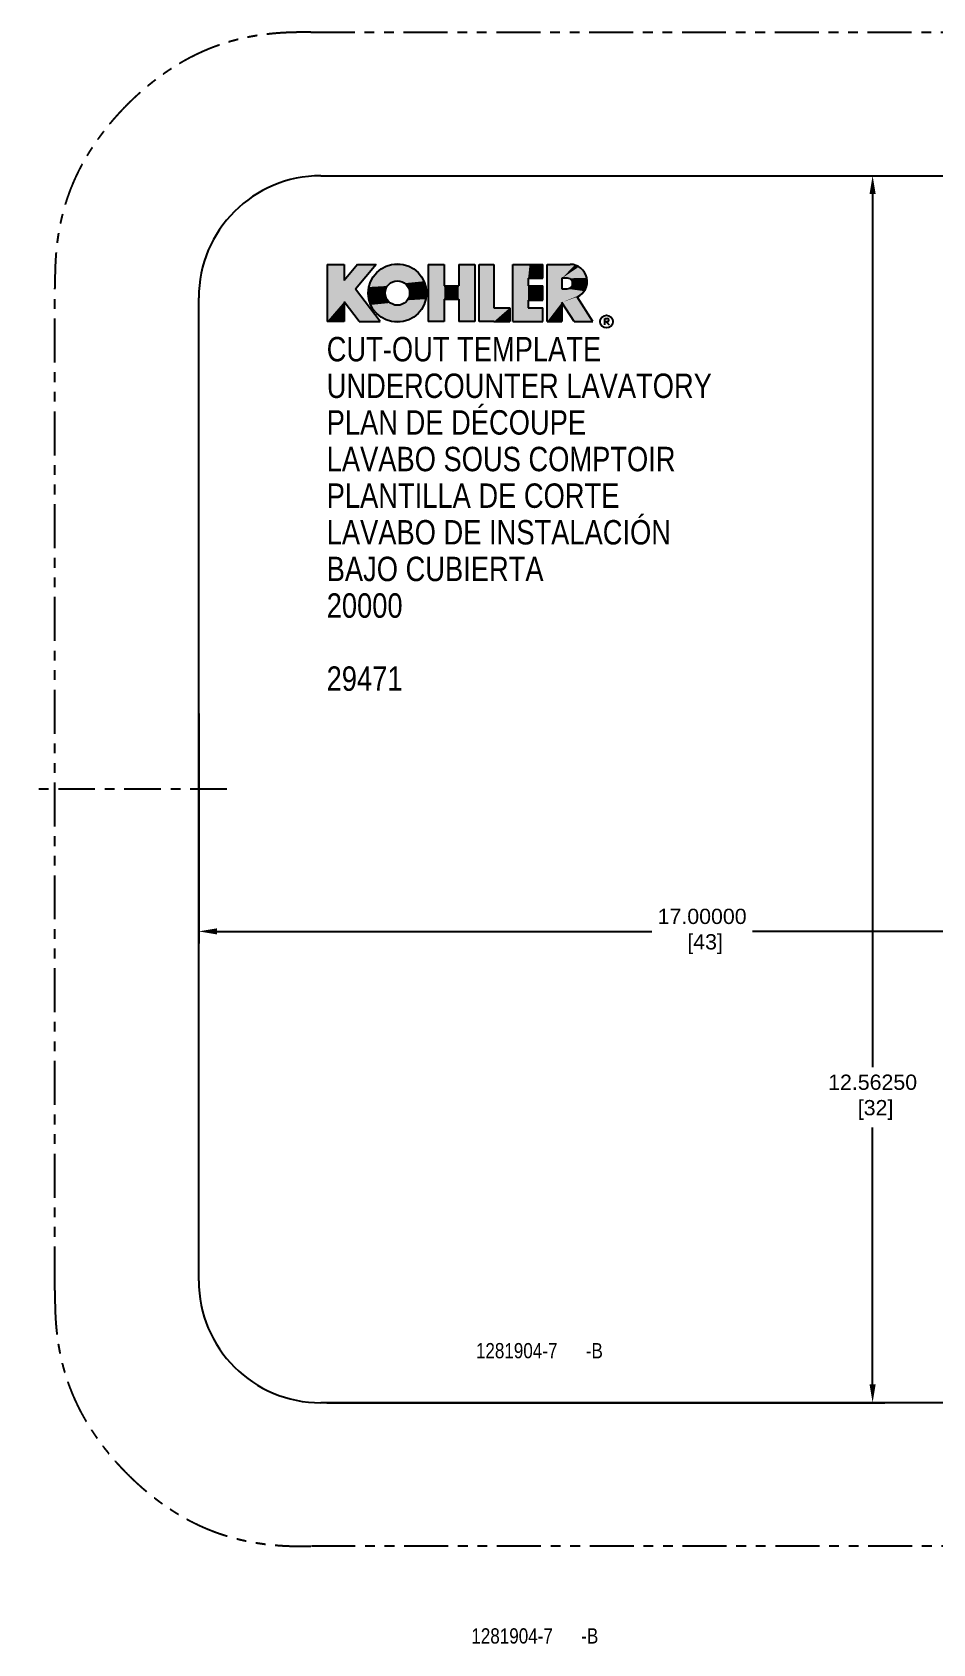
# Model space of a CAD drawing. Extents: x -347 to 953, y -714 to 758.
# Drawn here: x 379.46 to 388.68, y -204.31 to -187.81 of the extents above; entities that cross this region are included whole.
import ezdxf

# ---------------------------------------------------------------- set-up
doc = ezdxf.new("R2010")
doc.units = 0
doc.header["$MEASUREMENT"] = 0
doc.linetypes.add('CENTER', pattern=[0.6, 0.375, -0.075, 0.075, -0.075])
doc.linetypes.add('PHANTOM', pattern=[0.8, 0.45, -0.05, 0.1, -0.05, 0.1, -0.05])
doc.layers.get('0').update_dxf_attribs({"linetype": 'CONTINUOUS'})
doc.layers.get('Defpoints').update_dxf_attribs({"linetype": 'CONTINUOUS'})
for name, color, linetype in [('___SYMBOL', 7, 'CONTINUOUS'), ('_CURVE', 7, 'CONTINUOUS'), ('DEFAULT_1', 7, 'CENTER')]:
    doc.layers.add(name, color=color, linetype=linetype)
doc.styles.get("Standard").update_dxf_attribs({"font": 'arial.ttf'})
doc.dimstyles.new('DIMSTYLE_2', dxfattribs={"dimtxt": 0.15625, "dimasz": 0.1875, "dimexe": 0.125, "dimexo": 0.0625, "dimgap": 0.078125, "dimtad": 0, "dimtih": 1, "dimtoh": 1, "dimdec": 5, "dimzin": 4, "dimdsep": 46, "dimtxsty": 'Standard', "dimblk": '_ARROW_FILLED', "dimblk1": '_ARROW_FILLED', "dimblk2": '_ARROW_FILLED', "dimcen": 0.09, "dimadec": 0, "dimazin": 1, "dimtp": 0.03125, "dimtm": 0.03125, "dimtfac": 1, "dimtdec": 32, "dimtofl": 0, "dimtmove": 0, "dimatfit": 3, "dimldrblk": '_ARROW_FILLED', "dimfxl": 1, "dimtolj": 1, "dimtzin": 4, "dimarcsym": 0})
doc.dimstyles.new('DIMSTYLE_3', dxfattribs={"dimtxt": 0.15625, "dimasz": 0.1875, "dimexe": 0.125, "dimexo": 0.0625, "dimgap": 0.078125, "dimtad": 0, "dimtih": 1, "dimtoh": 1, "dimdec": 5, "dimzin": 4, "dimdsep": 46, "dimtxsty": 'Standard', "dimblk": '_ARROW_FILLED', "dimblk1": '_ARROW_FILLED', "dimblk2": '_ARROW_FILLED', "dimcen": 0.09, "dimadec": 0, "dimazin": 1, "dimtp": 0.03125, "dimtm": 0.03125, "dimtfac": 1, "dimtdec": 32, "dimtofl": 0, "dimtmove": 0, "dimatfit": 3, "dimldrblk": '_ARROW_FILLED', "dimfxl": 1, "dimtolj": 1, "dimtzin": 4, "dimarcsym": 0})

# ---------------------------------------------------------------- blocks, each defined once
blk = doc.blocks.new('_ARROW_FILLED')
at = {"color": 0, "linetype": 'ByBlock'}
blk.add_solid([(0, 0), (-1, 0.167), (-1, -0.167)], dxfattribs=at)
blk = doc.blocks.new('*D88')
at = {"color": 0, "linetype": 'Continuous', "lineweight": -2, "transparency": 16777216}
for p, q in [((382.482, -189.276), (388.192, -189.276)), ((388.067, -189.463), (388.067, -198.401)), ((388.067, -201.651), (388.067, -199.019)), ((382.482, -201.838), (388.192, -201.838))]:
    blk.add_line(p, q, dxfattribs=at)
at = {"layer": 'Defpoints', "color": 0, "linetype": 'Continuous', "transparency": 16777216}
for p in [(382.419, -189.276), (382.419, -201.838), (388.067, -201.838)]:
    blk.add_point(p, dxfattribs=at)
at = {"color": 0, "linetype": 'Continuous', "lineweight": -2, "transparency": 16777216, "xscale": 0.1875, "yscale": 0.1875, "zscale": 0.1875}
for p, rotation in [((388.067, -189.276), 90), ((388.067, -201.838), 270)]:
    blk.add_blockref('_ARROW_FILLED', p, dxfattribs=dict(at, rotation=rotation))
at = {"color": 0, "linetype": 'Continuous', "transparency": 16777216, "insert": (388.067, -198.71), "char_height": 0.15625, "width": 0.875, "attachment_point": 5}
blk.add_mtext('\\A1;12.56250\\P [32]', dxfattribs=at)
blk = doc.blocks.new('*D89')
at = {"color": 0, "linetype": 'Continuous', "lineweight": -2, "transparency": 16777216}
for p, q in [((381.169, -194.78), (381.169, -197.137)), ((398.169, -194.858), (398.169, -197.137)), ((381.357, -197.012), (385.806, -197.012)), ((397.982, -197.012), (386.838, -197.012))]:
    blk.add_line(p, q, dxfattribs=at)
at = {"layer": 'Defpoints', "color": 0, "linetype": 'Continuous', "transparency": 16777216}
for p in [(381.169, -194.718), (398.169, -194.795), (381.169, -197.012)]:
    blk.add_point(p, dxfattribs=at)
at = {"color": 0, "linetype": 'Continuous', "lineweight": -2, "transparency": 16777216, "xscale": 0.1875, "yscale": 0.1875, "zscale": 0.1875, "rotation": 180}
blk.add_blockref('_ARROW_FILLED', (381.169, -197.012), dxfattribs=at)
at = {"color": 0, "linetype": 'Continuous', "lineweight": -2, "transparency": 16777216, "xscale": 0.1875, "yscale": 0.1875, "zscale": 0.1875}
blk.add_blockref('_ARROW_FILLED', (398.169, -197.012), dxfattribs=at)
at = {"color": 0, "linetype": 'Continuous', "transparency": 16777216, "insert": (386.322, -197.012), "char_height": 0.15625, "width": 0.5, "attachment_point": 5}
blk.add_mtext('\\A1;17.00000\\P [43]', dxfattribs=at)
blk = doc.blocks.new('SKU_LAV_KOHLER_BL0', base_point=(17.031, 22.028))
at = {"layer": '___SYMBOL', "color": 2, "linetype": 'Continuous'}
for p, q in [((14.834, 24.209), (15.008, 24.209)), ((14.834, 24.209), (14.834, 23.623)), ((15.146, 24.209), (15.008, 24.045)), ((15.008, 24.209), (15.008, 24.045)), ((15.338, 24.209), (15.125, 23.955)), ((15.146, 24.209), (15.338, 24.209)), ((15.87, 24.209), (15.87, 23.623)), ((15.87, 24.209), (16.035, 24.209)), ((16.035, 24.209), (16.035, 23.989)), ((16.183, 24.209), (16.183, 23.989)), ((16.183, 24.209), (16.348, 24.209)), ((16.348, 24.209), (16.348, 23.623)), ((16.393, 23.623), (16.393, 24.209)), ((16.393, 24.209), (16.543, 24.209)), ((16.543, 24.209), (16.543, 23.764)), ((16.735, 24.209), (16.907, 24.209)), ((16.735, 23.623), (16.735, 24.209)), ((16.907, 24.209), (17.044, 24.209)), ((17.044, 24.066), (17.044, 24.209)), ((17.088, 24.209), (17.322, 24.209)), ((17.088, 23.623), (17.088, 24.209)), ((15.378, 23.623), (15.125, 23.955)), ((16.035, 23.989), (16.183, 23.989)), ((16.893, 24.066), (16.893, 23.989)), ((16.893, 24.066), (17.044, 24.066)), ((16.893, 23.989), (17.044, 23.989)), ((17.044, 23.844), (17.044, 23.989)), ((17.295, 24.066), (17.239, 24.066)), ((17.239, 24.066), (17.239, 23.959)), ((17.239, 23.959), (17.291, 23.959)), ((15.008, 23.824), (15.008, 23.623)), ((15.162, 23.623), (15.008, 23.824)), ((16.035, 23.851), (16.183, 23.851)), ((16.035, 23.851), (16.035, 23.623)), ((16.183, 23.851), (16.183, 23.623)), ((16.543, 23.764), (16.705, 23.764)), ((16.705, 23.764), (16.705, 23.623)), ((16.893, 23.844), (16.893, 23.764)), ((16.893, 23.844), (17.044, 23.844)), ((16.893, 23.764), (17.044, 23.764)), ((17.044, 23.623), (17.044, 23.764)), ((17.239, 23.82), (17.239, 23.623)), ((17.364, 23.623), (17.239, 23.82)), ((17.554, 23.623), (17.394, 23.875)), ((15.008, 23.623), (14.834, 23.623)), ((15.162, 23.623), (15.378, 23.623)), ((16.035, 23.623), (15.87, 23.623)), ((16.348, 23.623), (16.183, 23.623)), ((16.543, 23.623), (16.393, 23.623)), ((16.543, 23.623), (16.705, 23.623)), ((16.735, 23.623), (17.044, 23.623)), ((17.088, 23.623), (17.239, 23.623)), ((17.364, 23.623), (17.554, 23.623)), ((17.679, 23.59), (17.679, 23.656)), ((17.679, 23.656), (17.703, 23.656)), ((17.703, 23.622), (17.679, 23.622)), ((17.69, 23.622), (17.722, 23.59))]:
    blk.add_line(p, q, dxfattribs=at)
for centre, radius in [((15.555, 23.915), 0.298), ((15.555, 23.915), 0.125), ((17.695, 23.623), 0.0654)]:
    blk.add_circle(centre, radius, dxfattribs=at)
for centre, radius, start, end in [((17.322, 24.034), 0.175, 294.45, 90), ((17.295, 24.013), 0.0536, 266.1604, 89.9999), ((17.703, 23.639), 0.0168, 270, 90)]:
    blk.add_arc(centre, radius, start, end, dxfattribs=at)
for points in [[(15.008, 24.045), (14.834, 23.623), (15.008, 24.209)], [(14.834, 23.623), (14.834, 24.209), (15.008, 24.209)], [(15.008, 24.045), (15.146, 24.209), (15.338, 24.209)], [(15.338, 24.209), (15.125, 23.955), (15.008, 24.045)], [(15.555, 24.04), (15.283, 24.036), (15.796, 24.09)], [(15.283, 24.036), (15.314, 24.09), (15.796, 24.09)], [(15.314, 24.09), (15.356, 24.136), (15.754, 24.136)], [(15.754, 24.136), (15.796, 24.09), (15.314, 24.09)], [(15.356, 24.136), (15.406, 24.173), (15.704, 24.173)], [(15.704, 24.173), (15.754, 24.136), (15.356, 24.136)], [(15.406, 24.173), (15.463, 24.198), (15.647, 24.198)], [(15.647, 24.198), (15.704, 24.173), (15.406, 24.173)], [(15.463, 24.198), (15.524, 24.211), (15.586, 24.211)], [(15.586, 24.211), (15.647, 24.198), (15.463, 24.198)], [(15.796, 24.09), (15.827, 24.036), (15.555, 24.04)], [(16.035, 23.989), (15.87, 23.623), (16.035, 24.209)], [(15.87, 23.623), (15.87, 24.209), (16.035, 24.209)], [(16.183, 23.989), (16.183, 24.209), (16.348, 24.209)], [(16.183, 23.989), (16.348, 24.209), (16.183, 23.851)], [(16.183, 23.851), (16.348, 24.209), (16.183, 23.623)], [(16.348, 24.209), (16.348, 23.623), (16.183, 23.623)], [(16.543, 23.764), (16.393, 23.623), (16.543, 24.209)], [(16.393, 23.623), (16.393, 24.209), (16.543, 24.209)], [(16.893, 24.066), (16.735, 23.623), (16.907, 24.209)], [(16.735, 23.623), (16.735, 24.209), (16.907, 24.209)], [(17.044, 24.209), (17.044, 24.066), (16.893, 24.066)], [(17.044, 24.209), (16.893, 24.066), (16.907, 24.209)], [(17.322, 24.209), (17.369, 24.202), (17.088, 24.209)], [(17.369, 24.202), (17.239, 24.066), (17.088, 24.209)], [(17.088, 23.623), (17.088, 24.209), (17.239, 24.066)], [(17.412, 24.184), (17.239, 24.066), (17.369, 24.202)], [(17.449, 24.154), (17.239, 24.066), (17.412, 24.184)], [(17.477, 24.115), (17.239, 24.066), (17.449, 24.154)], [(17.493, 24.071), (17.239, 24.066), (17.477, 24.115)], [(15.008, 23.824), (14.834, 23.623), (15.008, 24.045)], [(15.125, 23.955), (15.008, 23.824), (15.008, 24.045)], [(15.008, 23.824), (15.125, 23.955), (15.162, 23.623)], [(15.125, 23.955), (15.378, 23.623), (15.162, 23.623)], [(15.257, 23.915), (15.263, 23.977), (15.436, 23.953)], [(15.436, 23.953), (15.43, 23.915), (15.257, 23.915)], [(15.263, 23.977), (15.283, 24.036), (15.516, 24.033)], [(15.482, 24.016), (15.263, 23.977), (15.516, 24.033)], [(15.454, 23.988), (15.263, 23.977), (15.482, 24.016)], [(15.454, 23.988), (15.436, 23.953), (15.263, 23.977)], [(15.555, 24.04), (15.516, 24.033), (15.283, 24.036)], [(15.594, 24.033), (15.555, 24.04), (15.827, 24.036)], [(15.594, 24.033), (15.827, 24.036), (15.628, 24.016)], [(15.628, 24.016), (15.827, 24.036), (15.656, 23.988)], [(15.827, 24.036), (15.847, 23.977), (15.656, 23.988)], [(15.674, 23.953), (15.656, 23.988), (15.847, 23.977)], [(15.674, 23.953), (15.847, 23.977), (15.68, 23.915)], [(15.847, 23.977), (15.853, 23.915), (15.68, 23.915)], [(16.035, 23.851), (15.87, 23.623), (16.035, 23.989)], [(16.183, 23.989), (16.035, 23.851), (16.035, 23.989)], [(16.035, 23.851), (16.183, 23.989), (16.183, 23.851)], [(16.893, 23.989), (16.735, 23.623), (16.893, 24.066)], [(16.893, 23.844), (16.735, 23.623), (16.893, 23.989)], [(17.044, 23.989), (17.044, 23.844), (16.893, 23.844)], [(17.044, 23.989), (16.893, 23.844), (16.893, 23.989)], [(17.239, 23.959), (17.088, 23.623), (17.239, 24.066)], [(17.239, 23.82), (17.088, 23.623), (17.291, 23.959)], [(17.291, 23.959), (17.088, 23.623), (17.239, 23.959)], [(17.239, 24.066), (17.493, 24.071), (17.295, 24.066)], [(17.466, 23.935), (17.239, 23.82), (17.291, 23.959)], [(17.435, 23.9), (17.239, 23.82), (17.466, 23.935)], [(17.315, 23.963), (17.488, 23.977), (17.291, 23.959)], [(17.488, 23.977), (17.466, 23.935), (17.291, 23.959)], [(17.295, 24.066), (17.493, 24.071), (17.319, 24.061)], [(17.315, 23.963), (17.335, 23.977), (17.488, 23.977)], [(17.319, 24.061), (17.493, 24.071), (17.338, 24.045)], [(17.347, 23.999), (17.497, 24.024), (17.335, 23.977)], [(17.497, 24.024), (17.488, 23.977), (17.335, 23.977)], [(17.493, 24.071), (17.497, 24.024), (17.338, 24.045)], [(17.348, 24.023), (17.338, 24.045), (17.497, 24.024)], [(17.348, 24.023), (17.497, 24.024), (17.347, 23.999)], [(15.008, 23.623), (14.834, 23.623), (15.008, 23.824)], [(15.263, 23.853), (15.257, 23.915), (15.43, 23.915)], [(15.436, 23.876), (15.263, 23.853), (15.43, 23.915)], [(15.436, 23.876), (15.454, 23.841), (15.263, 23.853)], [(15.283, 23.794), (15.263, 23.853), (15.454, 23.841)], [(15.482, 23.814), (15.283, 23.794), (15.454, 23.841)], [(15.516, 23.796), (15.283, 23.794), (15.482, 23.814)], [(15.516, 23.796), (15.555, 23.79), (15.283, 23.794)], [(15.314, 23.74), (15.283, 23.794), (15.555, 23.79)], [(15.555, 23.79), (15.827, 23.794), (15.314, 23.74)], [(15.827, 23.794), (15.796, 23.74), (15.314, 23.74)], [(15.555, 23.79), (15.594, 23.796), (15.827, 23.794)], [(15.628, 23.814), (15.847, 23.853), (15.594, 23.796)], [(15.847, 23.853), (15.827, 23.794), (15.594, 23.796)], [(15.656, 23.841), (15.847, 23.853), (15.628, 23.814)], [(15.656, 23.841), (15.674, 23.876), (15.847, 23.853)], [(15.674, 23.876), (15.68, 23.915), (15.853, 23.915)], [(15.853, 23.915), (15.847, 23.853), (15.674, 23.876)], [(16.035, 23.851), (16.035, 23.623), (15.87, 23.623)], [(16.705, 23.764), (16.393, 23.623), (16.543, 23.764)], [(16.393, 23.623), (16.705, 23.764), (16.543, 23.623)], [(16.705, 23.764), (16.705, 23.623), (16.543, 23.623)], [(16.893, 23.764), (16.735, 23.623), (16.893, 23.844)], [(17.044, 23.764), (16.735, 23.623), (16.893, 23.764)], [(17.044, 23.764), (17.044, 23.623), (16.735, 23.623)], [(17.239, 23.82), (17.239, 23.623), (17.088, 23.623)], [(17.394, 23.875), (17.239, 23.82), (17.435, 23.9)], [(17.239, 23.82), (17.394, 23.875), (17.364, 23.623)], [(17.394, 23.875), (17.554, 23.623), (17.364, 23.623)], [(15.356, 23.693), (15.314, 23.74), (15.796, 23.74)], [(15.796, 23.74), (15.754, 23.693), (15.356, 23.693)], [(15.406, 23.657), (15.356, 23.693), (15.754, 23.693)], [(15.754, 23.693), (15.704, 23.657), (15.406, 23.657)], [(15.463, 23.631), (15.406, 23.657), (15.704, 23.657)], [(15.704, 23.657), (15.647, 23.631), (15.463, 23.631)], [(15.524, 23.618), (15.463, 23.631), (15.647, 23.631)], [(15.647, 23.631), (15.586, 23.618), (15.524, 23.618)]]:
    blk.add_solid(points, dxfattribs=at)
at = {"layer": '___SYMBOL', "color": 2, "linetype": 'Continuous', "width": 0.8}
for s, p in [('CUT-OUT TEMPLATE', (14.831, 23.216)), ('UNDERCOUNTER LAVATORY', (14.831, 22.841)), ('PLAN DE DÉCOUPE', (14.831, 22.466)), ('LAVABO SOUS COMPTOIR', (14.831, 22.091)), ('PLANTILLA DE CORTE', (14.831, 21.716)), ('LAVABO DE INSTALACIÓN ', (14.831, 21.341)), ('BAJO CUBIERTA', (14.831, 20.966)), ('20000', (14.831, 20.591)), ('29471', (14.83, 19.843))]:
    blk.add_text(s, height=0.25, dxfattribs=at).set_placement(p)
blk = doc.blocks.new('TEMPLATE_NUMBER_BL3', base_point=(17.046, 13.087))
at = {"layer": '___SYMBOL', "color": 2, "linetype": 'Continuous', "width": 0.8}
for s, p in [('1281904-7', (16.358, 13.009)), ('-B', (17.483, 13.009))]:
    blk.add_text(s, height=0.1562, dxfattribs=at).set_placement(p)
blk = doc.blocks.new('TEMPLATE_NUMBER_BL4', base_point=(16.998, 10.167))
at = {"layer": '___SYMBOL', "color": 2, "linetype": 'Continuous', "width": 0.8}
for s, p in [('1281904-7', (16.311, 10.089)), ('-B', (17.436, 10.089))]:
    blk.add_text(s, height=0.1562, dxfattribs=at).set_placement(p)

msp = doc.modelspace()

# ---------------------------------------------------------------- linework, layer by layer
at = {"layer": '_CURVE', "color": 8, "linetype": 'PHANTOM'}
for p, q in [((382.316196, -187.806467), (397.021996, -187.806467)), ((379.696903, -200.68826), (379.696903, -190.42576)), ((397.021996, -203.307553), (382.316196, -203.307553))]:
    msp.add_line(p, q, dxfattribs=at)
at = {"layer": '_CURVE', "color": 4, "linetype": 'Continuous'}
for p, q in [((382.419096, -189.27576), (396.919096, -189.27576)), ((381.169096, -200.58826), (381.169096, -190.52576)), ((396.919096, -201.83826), (382.419096, -201.83826))]:
    msp.add_line(p, q, dxfattribs=at)
for centre, start, end in [((382.419096, -190.52576), 90, 180), ((382.419096, -200.58826), 180, 270)]:
    msp.add_arc(centre, 1.25, start, end, dxfattribs=at)
at = {"layer": '_CURVE', "color": 8, "linetype": 'PHANTOM'}
for points, knots in [([(382.316196, -187.806467), (382.304748, -187.806467), (382.280234, -187.806456), (382.242549, -187.806562), (382.203948, -187.806913), (382.166773, -187.807528), (382.132185, -187.808363), (382.100352, -187.809406), (382.071166, -187.810614), (382.043758, -187.811979), (382.017094, -187.813537), (381.990465, -187.81533), (381.963796, -187.817371), (381.937581, -187.819622), (381.912528, -187.822021), (381.889114, -187.824489), (381.867314, -187.826984), (381.846669, -187.829521), (381.826597, -187.832147), (381.806693, -187.834907), (381.786799, -187.837824), (381.766833, -187.840914), (381.746675, -187.844203), (381.72626, -187.847716), (381.705659, -187.851456), (381.685041, -187.855404), (381.664585, -187.859524), (381.644424, -187.863777), (381.624575, -187.868146), (381.604933, -187.872647), (381.58536, -187.877307), (381.565711, -187.882162), (381.545725, -187.887285), (381.524948, -187.892812), (381.502826, -187.89893), (381.478848, -187.90584), (381.452594, -187.913742), (381.423694, -187.922854), (381.391799, -187.933423), (381.356647, -187.94571), (381.318773, -187.959728), (381.280325, -187.974806), (381.24408, -187.989808), (381.211673, -188.003864), (381.182645, -188.016974), (381.155495, -188.029689), (381.128989, -188.042534), (381.102627, -188.055748), (381.076747, -188.069153), (381.052116, -188.082305), (381.029057, -188.094969), (381.007069, -188.107372), (380.985367, -188.119934), (380.963649, -188.13282), (380.942073, -188.145924), (380.920759, -188.159163), (380.899583, -188.172603), (380.878664, -188.186183), (380.858643, -188.199481), (380.839921, -188.212184), (380.822251, -188.224403), (380.80497, -188.236562), (380.787751, -188.248871), (380.77062, -188.261311), (380.753569, -188.273891), (380.736563, -188.28664), (380.719606, -188.299557), (380.702722, -188.312627), (380.685942, -188.325829), (380.669275, -188.339154), (380.652653, -188.352654), (380.635905, -188.366467), (380.618794, -188.3808), (380.601138, -188.395828), (380.582944, -188.41158), (380.564414, -188.427907), (380.545814, -188.444581), (380.52728, -188.461478), (380.508736, -188.478672), (380.490016, -188.496336), (380.471023, -188.514581), (380.451822, -188.53336), (380.432575, -188.552527), (380.41347, -188.5719), (380.394704, -188.591279), (380.376468, -188.610458), (380.358831, -188.629346), (380.341669, -188.648044), (380.324825, -188.666706), (380.308335, -188.685296), (380.292419, -188.703556), (380.277268, -188.721239), (380.26285, -188.738339), (380.248958, -188.755071), (380.235357, -188.771706), (380.221908, -188.788415), (380.208589, -188.805233), (380.195416, -188.822136), (380.182404, -188.839104), (380.169556, -188.856129), (380.156873, -188.873204), (380.144346, -188.89034), (380.131938, -188.907582), (380.119641, -188.92494), (380.107509, -188.942364), (380.095369, -188.960124), (380.082793, -188.978884), (380.069558, -188.999052), (380.055926, -189.020302), (380.042349, -189.041936), (380.029017, -189.063662), (380.01588, -189.085572), (380.002958, -189.107661), (379.990312, -189.129854), (379.977814, -189.152377), (379.965154, -189.175814), (379.952133, -189.200609), (379.938919, -189.226576), (379.92587, -189.253096), (379.913185, -189.279768), (379.900744, -189.306851), (379.88816, -189.33526), (379.874935, -189.366313), (379.860671, -189.401341), (379.845368, -189.440972), (379.829588, -189.484515), (379.814182, -189.530187), (379.799865, -189.575976), (379.787048, -189.620294), (379.775874, -189.66207), (379.766283, -189.700673), (379.758122, -189.735925), (379.75121, -189.767906), (379.74536, -189.796872), (379.740361, -189.823355), (379.73597, -189.848157), (379.731987, -189.87213), (379.728288, -189.895868), (379.724826, -189.919617), (379.721592, -189.943389), (379.718569, -189.967246), (379.715724, -189.991499), (379.713012, -190.016723), (379.71039, -190.043631), (379.707849, -190.072894), (379.705403, -190.105007), (379.703129, -190.140261), (379.701114, -190.178862), (379.699417, -190.221039), (379.698116, -190.267287), (379.697251, -190.317934), (379.696886, -190.371288), (379.696903, -190.407734), (379.696903, -190.42576)], [0, 0, 0, 0, 0.00824734, 0.017659108, 0.027147355, 0.036056124, 0.044442661, 0.052070645, 0.058999789, 0.065485765, 0.071838866, 0.078240581, 0.084711466, 0.091107077, 0.097194045, 0.102841473, 0.108067433, 0.113000712, 0.117825047, 0.122650163, 0.127476322, 0.13230896, 0.137204683, 0.142189333, 0.147231834, 0.1522873, 0.157311686, 0.162263718, 0.167129991, 0.171952704, 0.176779879, 0.181623896, 0.18653338, 0.191642662, 0.197110974, 0.203067823, 0.209618459, 0.216861752, 0.224896247, 0.233822192, 0.24368561, 0.253987287, 0.263571325, 0.271941919, 0.279433188, 0.286515428, 0.293538297, 0.300650599, 0.307757778, 0.31453357, 0.320764997, 0.326708781, 0.332719455, 0.338828115, 0.344899905, 0.3509047, 0.356902385, 0.362967814, 0.368870424, 0.374217005, 0.379265357, 0.384346271, 0.389438642, 0.394512763, 0.399597618, 0.40470322, 0.409823393, 0.414953218, 0.420084677, 0.425203896, 0.430325242, 0.435510289, 0.440842508, 0.446404651, 0.452212804, 0.45817856, 0.464195354, 0.470207308, 0.476245729, 0.482412049, 0.488748898, 0.495217348, 0.501759814, 0.508315951, 0.514817794, 0.521192403, 0.527380398, 0.533433728, 0.539475609, 0.545490106, 0.551334746, 0.556924609, 0.562265036, 0.567447706, 0.572590727, 0.577743824, 0.582898789, 0.588045403, 0.593180842, 0.598302928, 0.60341015, 0.60850308, 0.613594222, 0.618712202, 0.62382708, 0.628888693, 0.634209488, 0.640097324, 0.646265502, 0.652396878, 0.658495988, 0.664627793, 0.670800262, 0.676931063, 0.683027824, 0.689355561, 0.696119797, 0.7032024, 0.710343966, 0.717411068, 0.724477471, 0.7318138, 0.739793372, 0.748790495, 0.759058045, 0.77039562, 0.782151059, 0.793778003, 0.80495304, 0.815382396, 0.824928854, 0.833605991, 0.841447415, 0.848498541, 0.854893666, 0.860861445, 0.866642879, 0.872399229, 0.878168402, 0.883931303, 0.889681768, 0.895491965, 0.901521792, 0.907956871, 0.91496786, 0.92268112, 0.931156598, 0.940416218, 0.950525773, 0.961563886, 0.973745133, 0.987014872, 1, 1, 1, 1]), ([(379.696903, -200.68826), (379.696903, -200.695215), (379.696899, -200.70951), (379.696915, -200.73179), (379.696991, -200.756012), (379.697176, -200.782962), (379.697542, -200.813434), (379.698186, -200.848173), (379.699237, -200.887231), (379.70082, -200.928811), (379.702902, -200.970059), (379.705361, -201.008598), (379.708045, -201.043655), (379.710846, -201.075385), (379.713715, -201.104125), (379.71663, -201.130486), (379.71962, -201.155282), (379.722745, -201.179294), (379.726059, -201.203046), (379.729601, -201.226757), (379.73338, -201.250447), (379.737421, -201.274219), (379.741804, -201.298463), (379.746688, -201.323859), (379.752294, -201.351225), (379.758858, -201.381324), (379.766639, -201.41479), (379.775899, -201.452019), (379.78683, -201.492925), (379.799493, -201.5368), (379.81373, -201.582439), (379.829205, -201.628419), (379.845431, -201.673257), (379.861739, -201.715427), (379.87739, -201.753634), (379.891921, -201.787399), (379.905376, -201.817379), (379.918243, -201.844999), (379.931093, -201.871645), (379.944276, -201.898078), (379.957756, -201.924219), (379.971137, -201.949372), (379.98408, -201.973013), (379.996679, -201.995411), (380.009337, -202.017333), (380.022315, -202.039244), (380.035548, -202.061063), (380.048908, -202.082592), (380.062415, -202.10389), (380.076082, -202.12497), (380.089591, -202.145334), (380.102555, -202.164453), (380.114958, -202.182391), (380.127175, -202.199749), (380.139516, -202.217), (380.151999, -202.234181), (380.164615, -202.25127), (380.177393, -202.268307), (380.190343, -202.285301), (380.203454, -202.302231), (380.216705, -202.319067), (380.230078, -202.335786), (380.243601, -202.352428), (380.257385, -202.369129), (380.271621, -202.386116), (380.28651, -202.403602), (380.302136, -202.421649), (380.318402, -202.440111), (380.335088, -202.458722), (380.35202, -202.47729), (380.369204, -202.49582), (380.386789, -202.514457), (380.404913, -202.533325), (380.423572, -202.552407), (380.442642, -202.571561), (380.461949, -202.590607), (380.481306, -202.609359), (380.500514, -202.62763), (380.519439, -202.645309), (380.538126, -202.662464), (380.556736, -202.679264), (380.575317, -202.695754), (380.593671, -202.711759), (380.611516, -202.727055), (380.62875, -202.741586), (380.645522, -202.75551), (380.662104, -202.769067), (380.678715, -202.782439), (380.695433, -202.795685), (380.712247, -202.808792), (380.729132, -202.821745), (380.746076, -202.834536), (380.763072, -202.847164), (380.780122, -202.859633), (380.797258, -202.871969), (380.814514, -202.884198), (380.831845, -202.896278), (380.849356, -202.908265), (380.867586, -202.920508), (380.88712, -202.933361), (380.907894, -202.946727), (380.929265, -202.960176), (380.950733, -202.973391), (380.972314, -202.986377), (380.994089, -202.999174), (381.015974, -203.011711), (381.038054, -203.02403), (381.060818, -203.036399), (381.08486, -203.049109), (381.110277, -203.062151), (381.136552, -203.075196), (381.163048, -203.087912), (381.189674, -203.100258), (381.217151, -203.112558), (381.246853, -203.125364), (381.280079, -203.139093), (381.31663, -203.153466), (381.354386, -203.167502), (381.390654, -203.180215), (381.423794, -203.191204), (381.453672, -203.200614), (381.48069, -203.208725), (381.50531, -203.215792), (381.528004, -203.222037), (381.549255, -203.227655), (381.569556, -203.232822), (381.589358, -203.237679), (381.608972, -203.242312), (381.628564, -203.246765), (381.648254, -203.251064), (381.668177, -203.255233), (381.688419, -203.259277), (381.708933, -203.263171), (381.729568, -203.266886), (381.750149, -203.270397), (381.770524, -203.27369), (381.790635, -203.276771), (381.810555, -203.27966), (381.830449, -203.282388), (381.850539, -203.284987), (381.871153, -203.287488), (381.892755, -203.289928), (381.915759, -203.29232), (381.940254, -203.294636), (381.965952, -203.296821), (381.992358, -203.298825), (382.018991, -203.300602), (382.045598, -203.302139), (382.072482, -203.303463), (382.100645, -203.304621), (382.131409, -203.305632), (382.165518, -203.306466), (382.202528, -203.307088), (382.240702, -203.307445), (382.278756, -203.307564), (382.303777, -203.307553), (382.316196, -203.307553)], [0, 0, 0, 0, 0.005010324, 0.010297653, 0.016050477, 0.022458808, 0.029712311, 0.038003462, 0.047488514, 0.057858733, 0.067977581, 0.077239766, 0.085676633, 0.09330506, 0.100186047, 0.106482882, 0.112410649, 0.118177797, 0.123925596, 0.129686804, 0.135447806, 0.141207126, 0.147057303, 0.153195202, 0.159836983, 0.167180035, 0.175386384, 0.184587661, 0.194814761, 0.20588658, 0.217481895, 0.229251946, 0.240832093, 0.251829346, 0.261820501, 0.270573742, 0.278308687, 0.285491639, 0.292523089, 0.299618548, 0.306769863, 0.313710091, 0.320142121, 0.32618501, 0.332222772, 0.338377023, 0.344530187, 0.350604795, 0.356629715, 0.362697429, 0.368702923, 0.374233649, 0.379337494, 0.384412911, 0.389524403, 0.394617402, 0.399711393, 0.404826368, 0.409958779, 0.415102527, 0.420251888, 0.42539259, 0.430525649, 0.435699373, 0.440991936, 0.446491313, 0.452243426, 0.458188481, 0.46421623, 0.470250057, 0.476290455, 0.482420917, 0.488709086, 0.495136956, 0.501646529, 0.508179498, 0.514673366, 0.52106074, 0.527276899, 0.533329682, 0.53933441, 0.545337686, 0.55122515, 0.556877342, 0.562268972, 0.567463785, 0.57258051, 0.577698665, 0.582825109, 0.58794582, 0.593056498, 0.598155005, 0.603239545, 0.608309548, 0.613371242, 0.618449776, 0.623545471, 0.628589388, 0.633736667, 0.639364687, 0.64543396, 0.651530922, 0.657555132, 0.66359332, 0.669674676, 0.67574972, 0.68176149, 0.687889156, 0.694412179, 0.701351171, 0.708468861, 0.715543492, 0.722522418, 0.729610359, 0.737229343, 0.745822695, 0.755507207, 0.765521184, 0.774837665, 0.78319157, 0.79067137, 0.797402953, 0.803511924, 0.809122951, 0.814358553, 0.819346732, 0.824213439, 0.829045722, 0.833865263, 0.83868697, 0.84356373, 0.848528362, 0.853556753, 0.858604974, 0.863632347, 0.868596656, 0.873473331, 0.878288344, 0.88309646, 0.887939106, 0.892881159, 0.898054542, 0.903600108, 0.90954192, 0.915778093, 0.922179458, 0.928618454, 0.935006152, 0.941378621, 0.948008481, 0.955311212, 0.963551831, 0.972586787, 0.98197581, 0.991053026, 1, 1, 1, 1])]:
    msp.add_open_spline(points, degree=3, knots=knots, dxfattribs=at)
at = {"layer": 'DEFAULT_1', "color": 2, "linetype": 'CENTER'}
msp.add_line((381.457181, -195.556456), (379.464794, -195.556456), dxfattribs=at)

# ---------------------------------------------------------------- block references
at = {"layer": '___SYMBOL', "color": 2, "linetype": 'Continuous'}
for name, p in [('SKU_LAV_KOHLER_BL0', (384.679059, -192.363946)), ('TEMPLATE_NUMBER_BL3', (384.694212, -201.304748)), ('TEMPLATE_NUMBER_BL4', (384.646419, -204.225059))]:
    msp.add_blockref(name, p, dxfattribs=at)

# ---------------------------------------------------------------- dimensions: what is measured, and where the dimension line sits
at = {"color": 2, "linetype": 'Continuous'}
for base, p1, p2, angle, dimstyle, picture, middle in [((388.066852, -201.83826), (382.419096, -189.27576), (382.419096, -201.83826), 270, 'DIMSTYLE_2', '*D88', (388.066852, -198.709822)), ((381.169096, -197.012133), (398.169096, -194.795091), (381.169096, -194.71794), 180, 'DIMSTYLE_3', '*D89', (386.322095, -197.012133))]:
    dim = msp.add_linear_dim(base=base, p1=p1, p2=p2, angle=angle, text='<>\\P[]', dimstyle=dimstyle, dxfattribs=at)
    dim.commit()
    dim.dimension.update_dxf_attribs({"geometry": picture, "text_midpoint": middle, "dimtype": 160})

doc.saveas('drawing.dxf')
